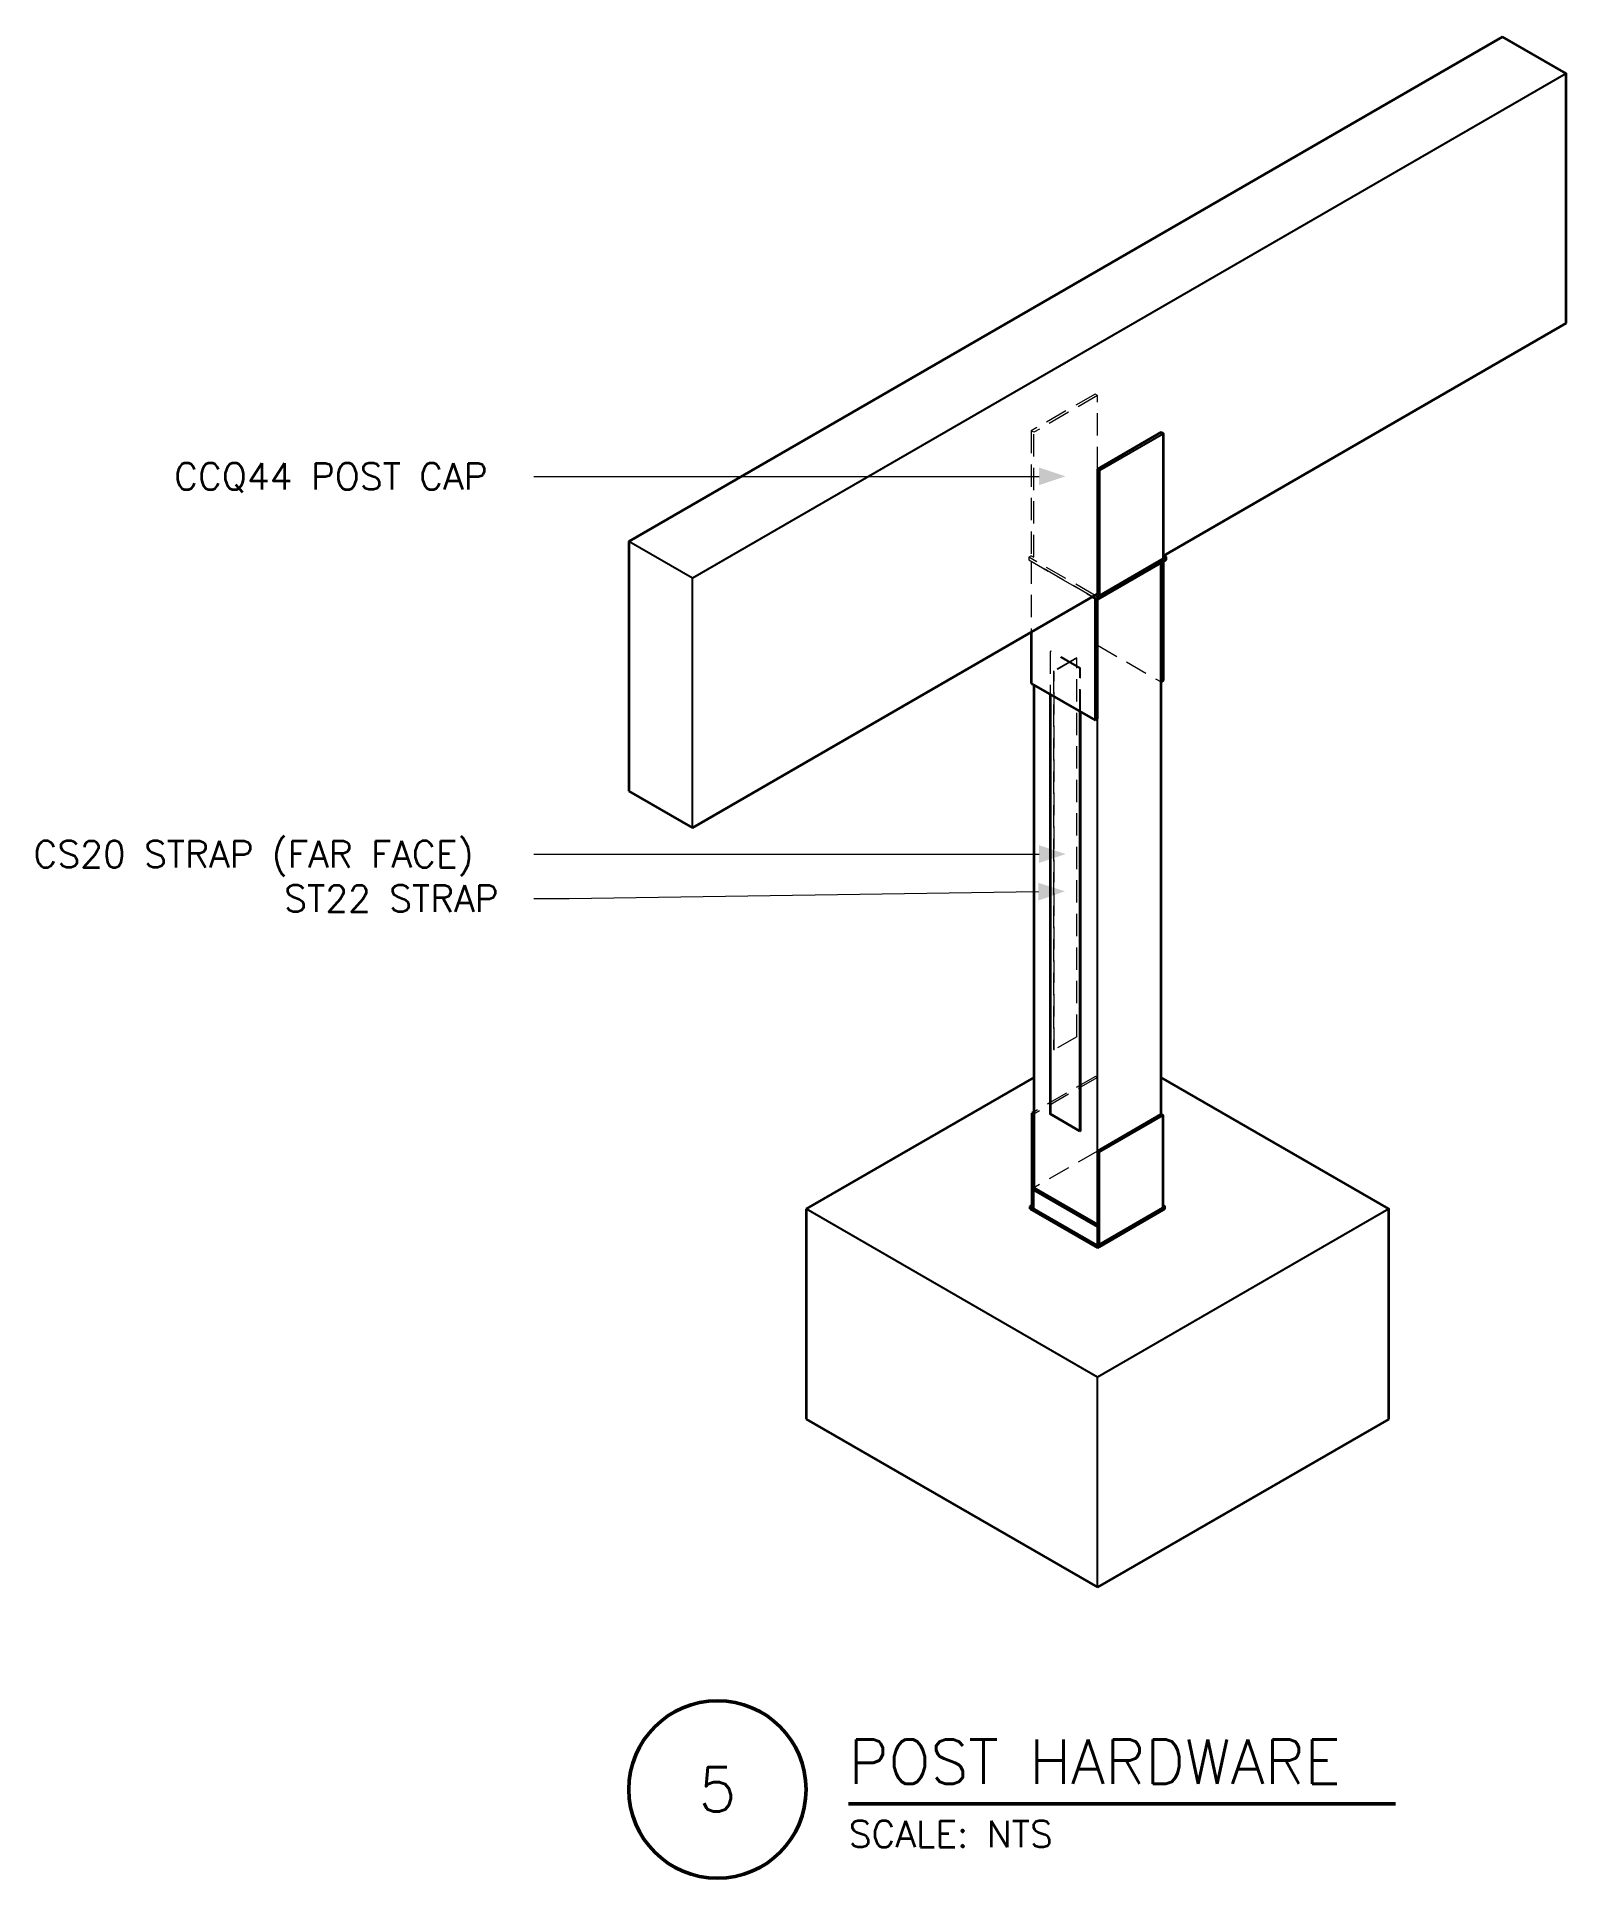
# Model space of a CAD drawing. Header units: inches. Extents: x 20.3 to 93.1, y -103.7 to -16.1.
import ezdxf
from ezdxf.enums import TextEntityAlignment as Align

# ---------------------------------------------------------------- set-up
doc = ezdxf.new("R2010")
doc.units = ezdxf.units.IN
doc.header["$MEASUREMENT"] = 0
doc.linetypes.add('DASHED', pattern=[1.594488, 1.062992, -0.531496])
for name, color, linetype, lineweight in [('S-ANNO-NOTE', 7, 'CONTINUOUS', 18), ('S-ANNO-TTLB', 7, 'CONTINUOUS', 50), ('S-DETL-BYND', 7, 'CONTINUOUS', 25), ('S-DETL-CUT', 7, 'CONTINUOUS', 50), ('S-DETL-HIDN', 7, 'DASHED', 18)]:
    doc.layers.add(name, color=color, linetype=linetype, lineweight=lineweight)
doc.styles.add('KERF', font='romans.shx')

msp = doc.modelspace()

# ---------------------------------------------------------------- hatches: boundary and pattern name
at = {"layer": 'S-ANNO-NOTE', "lineweight": 50}
for points in [[(69.282032, -37.03125), (68.016407, -36.609375), (68.016407, -37.453125)], [(69.282032, -55), (68.016407, -54.578125), (68.016407, -55.421875)], [(69.250942, -56.76795), (67.979344, -56.364436), (67.991555, -57.208098)]]:
    msp.add_hatch(color=256, dxfattribs=at).paths.add_polyline_path(points)

# ---------------------------------------------------------------- linework, layer by layer
at = {"layer": 'S-ANNO-NOTE', "lineweight": 18}
for points in [[(43.974923, -37.03125), (45.662423, -37.03125), (68.016407, -37.03125)], [(43.974923, -55), (45.662423, -55), (68.016407, -55)], [(43.974923, -57.109375), (45.662423, -57.109375), (67.98545, -56.786267)]]:
    msp.add_lwpolyline(points, dxfattribs=at)
at = {"layer": 'S-ANNO-TTLB', "lineweight": 50}
msp.add_lwpolyline([(48.497423, -99.49375, 1), (56.934923, -99.49375, 1)], format="xyb", close=True, dxfattribs=at)
msp.add_lwpolyline([(58.959923, -100.16875), (84.975548, -100.16875)], dxfattribs=at)
at = {"layer": 'S-DETL-BYND', "lineweight": 25}
for points in [[(93.097731, -17.875), (51.528512, -41.875)], [(73.945146, -35.00475), (70.914057, -36.75475)], [(70.914057, -42.69225), (70.914057, -36.75475), (70.797577, -36.6875)], [(51.528512, -53.75), (51.528512, -41.875), (48.497423, -40.125)], [(74.061627, -40.875), (70.797577, -42.7595)], [(73.828666, -46.8125), (73.828666, -41.144)], [(70.681096, -48.62975), (70.681096, -42.82675), (70.564616, -42.7595)], [(70.797577, -42.894), (70.797577, -42.7595), (70.681096, -42.69225)], [(70.797577, -72.625), (70.797577, -42.894)], [(69.954588, -68.1742), (69.954588, -48.2103)], [(67.766488, -71.875), (67.766488, -67.375), (67.675902, -67.3227)], [(73.919252, -67.4273), (70.888163, -69.1773)], [(70.888163, -73.6773), (70.888163, -69.1773), (70.797577, -69.125)], [(70.797577, -73.7296), (70.797577, -73.625), (67.585315, -71.7704)], [(74.009838, -71.7704), (70.797577, -73.625)], [(70.797577, -89.875), (70.797577, -79.875), (56.94117, -71.875)], [(84.653983, -71.875), (70.797577, -79.875)], [(70.797577, -72.7296), (70.797577, -72.625)]]:
    msp.add_lwpolyline(points, dxfattribs=at)
at = {"layer": 'S-DETL-CUT', "lineweight": 35}
for points in [[(90.066642, -16.125), (48.497423, -40.125)], [(93.097731, -29.75), (93.097731, -17.875), (90.066642, -16.125)], [(93.097731, -29.75), (73.945146, -40.80775)], [(73.828666, -34.9375), (70.797577, -36.6875)], [(73.945146, -40.94225), (73.945146, -35.00475), (73.828666, -34.9375)], [(70.797577, -36.6875), (70.797577, -42.625)], [(48.497423, -40.125), (48.497423, -52)], [(74.061627, -41.0095), (70.797577, -42.894)], [(73.945146, -40.94225), (70.914057, -42.69225)], [(73.828666, -67.375), (73.828666, -41.144)], [(74.061627, -41.0095), (74.061627, -40.875), (73.945146, -40.80775)], [(73.945146, -46.74525), (73.945146, -41.07675)], [(70.797577, -42.625), (51.528512, -53.75)], [(70.564616, -42.7595), (70.797577, -42.894)], [(70.797577, -42.625), (70.914057, -42.69225)], [(70.797577, -48.5625), (70.797577, -42.894)], [(67.650007, -44.44225), (67.650007, -46.87975)], [(67.650007, -46.87975), (70.681096, -48.62975)], [(67.766488, -46.947), (67.766488, -70.875)], [(73.945146, -46.74525), (73.828666, -46.8125)], [(68.547296, -47.3978), (68.547296, -67.3617), (69.954588, -68.1742)], [(69.985678, -68.15625), (69.985678, -48.22825)], [(70.797577, -48.5625), (70.681096, -48.62975)], [(48.497423, -52), (51.528512, -53.75)], [(67.766488, -65.625), (56.94117, -71.875)], [(84.653983, -81.875), (84.653983, -71.875), (73.828666, -65.625)], [(67.766488, -67.2704), (67.675902, -67.3227)], [(67.675902, -67.3227), (67.675902, -71.7181)], [(73.828666, -67.375), (70.797577, -69.125)], [(73.919252, -71.9273), (73.919252, -67.4273), (73.828666, -67.375)], [(69.985678, -68.15625), (69.954588, -68.1742)], [(70.797577, -69.125), (70.797577, -73.625)], [(67.766488, -70.875), (70.797577, -72.625)], [(67.766488, -70.875), (67.766488, -70.9796)], [(67.675902, -71.7181), (67.585315, -71.7704)], [(67.585315, -71.7704), (67.585315, -71.875)], [(67.766488, -70.9796), (70.797577, -72.7296)], [(74.009838, -71.875), (74.009838, -71.7704), (73.919252, -71.7181)], [(56.94117, -71.875), (56.94117, -81.875)], [(67.585315, -71.875), (70.797577, -73.7296)], [(74.009838, -71.875), (70.797577, -73.7296)], [(73.919252, -71.9273), (70.888163, -73.6773)], [(56.94117, -81.875), (70.797577, -89.875)], [(84.653983, -81.875), (70.797577, -89.875)]]:
    msp.add_lwpolyline(points, dxfattribs=at)
at = {"layer": 'S-DETL-HIDN', "linetype": 'DASHED', "lineweight": 18}
for points in [[(70.681096, -33.12025), (67.650007, -34.87025)], [(70.797577, -33.1875), (67.766488, -34.9375)], [(70.797577, -33.1875), (70.681096, -33.12025)], [(70.797577, -36.6875), (70.797577, -33.1875)], [(67.766488, -34.9375), (67.650007, -34.87025)], [(67.650007, -34.87025), (67.650007, -40.80775)], [(67.766488, -40.875), (67.766488, -34.9375)], [(67.650007, -40.80775), (67.533527, -40.875)], [(70.681096, -42.69225), (67.533527, -40.875)], [(67.533527, -40.875), (67.533527, -41.0095)], [(67.533527, -41.0095), (70.564616, -42.7595)], [(67.650007, -40.80775), (67.766488, -40.875)], [(70.564616, -42.7595), (67.650007, -41.07675)], [(67.650007, -41.07675), (67.650007, -44.44225)], [(70.797577, -42.894), (70.797577, -45.0625)], [(68.578387, -45.34375), (68.547296, -45.3617)], [(69.954588, -46.1742), (68.547296, -45.3617)], [(68.547296, -45.3617), (68.547296, -47.3978)], [(69.985678, -46.15625), (68.578387, -45.34375)], [(70.797577, -45.0625), (73.828666, -46.8125)], [(69.792208, -45.66955), (68.709676, -46.29455)], [(68.740766, -46.3125), (68.709676, -46.29455)], [(68.709676, -46.29455), (68.709676, -64.29455)], [(69.823298, -45.6875), (68.740766, -46.3125)], [(68.740766, -64.3125), (68.740766, -46.3125)], [(69.823298, -45.6875), (69.792208, -45.66955)], [(69.823298, -63.6875), (69.823298, -45.6875)], [(69.985678, -46.15625), (69.954588, -46.1742)], [(69.954588, -48.2103), (69.954588, -46.1742)], [(69.985678, -48.22825), (69.985678, -46.15625)], [(69.823298, -63.6875), (68.740766, -64.3125)], [(68.709676, -64.29455), (68.740766, -64.3125)], [(70.706991, -65.5727), (67.766488, -67.2704)], [(70.797577, -65.625), (67.766488, -67.375)], [(70.797577, -65.625), (70.706991, -65.5727)], [(70.797577, -69.125), (70.797577, -65.625)], [(70.797577, -69.125), (67.766488, -70.875)]]:
    msp.add_lwpolyline(points, dxfattribs=at)

# ---------------------------------------------------------------- texts
at = {"layer": 'S-ANNO-NOTE', "lineweight": 18, "style": 'KERF'}
for s, p in [('CCQ44 POST CAP', (26.861262, -37.664063)), ('CS20 STRAP (FAR FACE)', (20.17153, -55.632812)), ('ST22 STRAP', (32.104565, -57.742187))]:
    msp.add_text(s, height=1.265625, dxfattribs=at).set_placement(p)
at = {"layer": 'S-ANNO-TTLB', "lineweight": 50, "style": 'KERF'}
msp.add_text('POST HARDWARE', height=2.109375, dxfattribs=at).set_placement((58.959923, -99.22375))
msp.add_text('5', height=2.109375, dxfattribs=at).set_placement((52.716173, -99.49375), align=Align.MIDDLE_CENTER)
at = {"layer": 'S-ANNO-TTLB', "lineweight": 18, "style": 'KERF'}
msp.add_text('SCALE: NTS', height=1.265625, dxfattribs=at).set_placement((58.959923, -102.244375))

doc.saveas('drawing.dxf')
